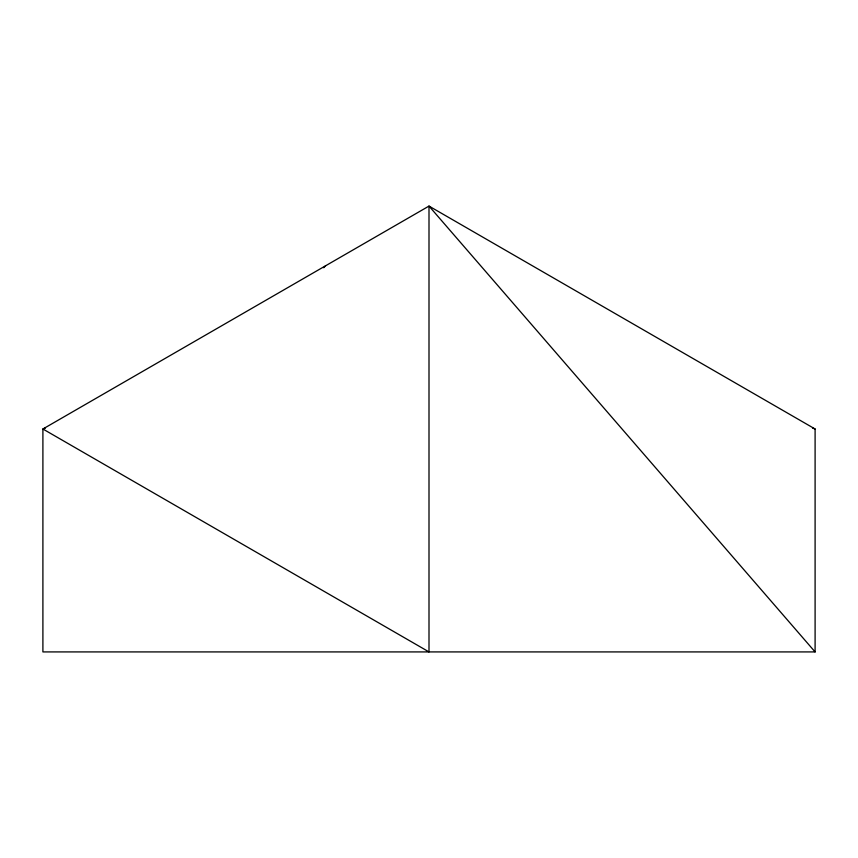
<?xml version="1.0" encoding="UTF-8"?>
<svg xmlns="http://www.w3.org/2000/svg" width="858" height="858" viewBox="0 0 858 858"><rect width="100%" height="100%" fill="white"/><g stroke="black" fill="none" stroke-linecap="round" stroke-linejoin="round"><path stroke-width="1.29" d="M323.702 267.75L325.547 265.819M45.399 428.045L42.9 429L42.9 651.919L815.1 651.919L815.1 429L429 206.081L42.9 429L429 651.919L429 206.081L815.1 651.919M812.58 428.088L815.1 429"/></g></svg>
